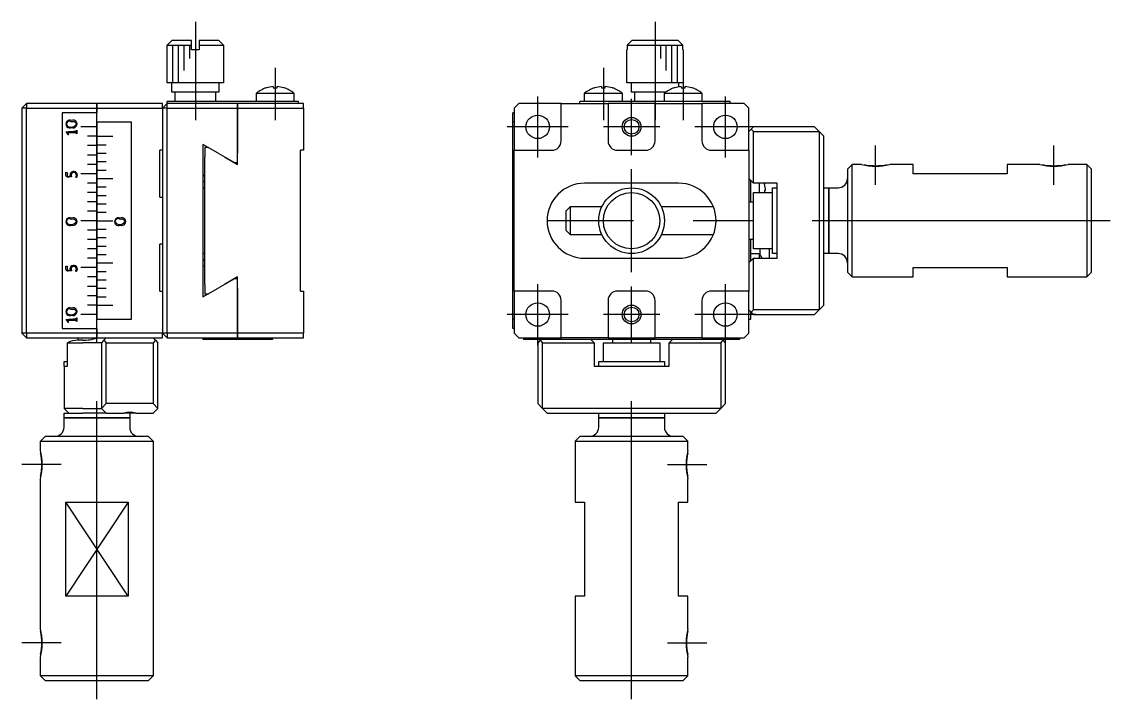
# Model space of a CAD drawing. Extents: x -105 to 157, y -105 to 82.
# Drawn here: x 40.9 to 156.8, y -51 to 21.2 of the extents above; entities that cross this region are included whole.
import ezdxf

# ---------------------------------------------------------------- set-up
doc = ezdxf.new("R2010")
doc.units = 0
doc.linetypes.add('CENTER', pattern=[50.8, 31.75, -6.35, 6.35, -6.35])
doc.layers.get('0').update_dxf_attribs({"linetype": 'CONTINUOUS'})
doc.layers.add('CENTER', color=1, linetype='CENTER')

msp = doc.modelspace()

# ---------------------------------------------------------------- linework, layer by layer
at = {"color": 7, "linetype": 'CONTINUOUS'}
for p, q in [((56.35, 18.7), (56.85, 19.2)), ((56.35, 18.7), (58.95, 18.7)), ((56.35, 14.7), (56.35, 18.7)), ((58.95, 19.2), (56.85, 19.2)), ((56.95, 14.7), (56.95, 18.7)), ((57.55, 14.7), (57.55, 18.7)), ((58.15, 16), (58.15, 18.7)), ((58.75, 17.3), (58.75, 18.7)), ((58.95, 18.7), (58.95, 19.2)), ((58.95, 18.2), (58.95, 18.7)), ((61.85, 19.2), (59.75, 19.2)), ((59.75, 19.2), (59.75, 18.7)), ((59.75, 18.7), (62.35, 18.7)), ((59.75, 18.7), (59.75, 18.2)), ((61.85, 19.2), (62.35, 18.7)), ((62.35, 18.7), (62.35, 14.7)), ((105.85, 19.2), (105.34, 18.7)), ((105.34, 18.7), (111.29, 18.7)), ((105.34, 18.7), (105.34, 18.2)), ((110.78, 19.2), (105.85, 19.2)), ((108.92, 17.3), (108.92, 18.7)), ((109.52, 16), (109.52, 18.7)), ((110.12, 14.7), (110.12, 18.7)), ((110.72, 14.7), (110.72, 18.7)), ((111.29, 18.7), (110.78, 19.2)), ((111.29, 18.2), (111.29, 18.7)), ((59.75, 18.2), (58.95, 18.2)), ((105.32, 14.7), (105.32, 18.2)), ((105.34, 18.2), (105.32, 18.2)), ((111.32, 18.2), (111.29, 18.2)), ((111.32, 18.2), (111.32, 14.7)), ((62.35, 14.7), (56.35, 14.7)), ((56.85, 13.7), (56.85, 14.7)), ((61.85, 14.7), (61.85, 13.7)), ((66.9, 14.16), (66.92, 14.16)), ((67.65, 14.29), (67.65, 14.16)), ((67.65, 14.16), (68.05, 14.16)), ((68.05, 14.16), (68.05, 14.29)), ((68.78, 14.16), (68.8, 14.16)), ((101.87, 14.16), (101.89, 14.16)), ((102.62, 14.29), (102.62, 14.16)), ((102.62, 14.16), (103.02, 14.16)), ((103.02, 14.16), (103.02, 14.29)), ((103.74, 14.16), (103.77, 14.16)), ((111.32, 14.7), (105.32, 14.7)), ((105.82, 13.7), (105.82, 14.7)), ((110.37, 14.16), (110.39, 14.16)), ((110.82, 14.7), (110.82, 14.25)), ((111.12, 14.29), (111.12, 14.16)), ((111.12, 14.16), (111.52, 14.16)), ((111.52, 14.16), (111.52, 14.29)), ((112.24, 14.16), (112.27, 14.16)), ((61.85, 13.7), (56.85, 13.7)), ((57.2, 12.7), (57.2, 13.7)), ((61.5, 13.7), (61.5, 12.7)), ((65.85, 13.6), (69.85, 13.6)), ((65.85, 12.7), (65.85, 13.6)), ((69.85, 13.6), (69.85, 12.7)), ((100.82, 12.7), (100.82, 13.6)), ((100.82, 13.6), (102.82, 13.6)), ((102.82, 13.6), (104.82, 13.6)), ((104.82, 13.6), (104.82, 12.7)), ((109.45, 13.7), (105.82, 13.7)), ((106.17, 12.7), (106.17, 13.7)), ((109.32, 13.6), (111.32, 13.6)), ((109.32, 12.7), (109.32, 13.6)), ((111.32, 13.6), (113.32, 13.6)), ((113.32, 13.6), (113.32, 12.7)), ((41.35, 12.5), (40.85, 12)), ((40.85, 12), (40.85, -12)), ((41.35, 12), (40.85, 12)), ((48.85, 12.5), (41.35, 12.5)), ((41.35, 12.5), (41.35, 12)), ((41.35, -12), (41.35, 12)), ((41.35, 12), (48.85, 12)), ((55.85, 12.5), (48.85, 12.5)), ((48.85, 12), (48.85, 12.5)), ((48.85, 12.5), (48.85, 12)), ((48.85, 12), (55.85, 12)), ((48.85, 12), (48.85, 11.51)), ((48.85, 11.51), (48.85, 12)), ((55.85, 12), (56.35, 12.5)), ((55.85, 12), (55.85, 12.5)), ((55.85, 12), (55.85, 7.5)), ((56.35, 12), (55.85, 12)), ((58.35, 12.7), (56.35, 12.7)), ((56.35, 12.5), (56.35, 12.7)), ((63.85, 12.5), (56.35, 12.5)), ((56.35, 12), (56.35, 12.5)), ((56.35, -12), (56.35, 12)), ((56.35, 12), (63.85, 12)), ((68.35, 12.7), (58.35, 12.7)), ((70.85, 12.5), (63.85, 12.5)), ((63.85, 12), (63.85, 12.5)), ((63.85, 12.5), (63.85, 12)), ((63.85, 12), (63.85, 7.2)), ((63.85, 7.2), (63.85, 12)), ((63.85, 12), (70.85, 12)), ((70.35, 12.7), (68.35, 12.7)), ((70.35, 12.5), (70.35, 12.7)), ((70.85, 12), (70.85, 12.5)), ((70.85, 12), (70.85, 7.5)), ((93.32, 12), (93.82, 12.5)), ((93.32, 12), (93.32, 7.5)), ((98.32, 12.5), (93.82, 12.5)), ((98.32, 8.5), (98.32, 12.5)), ((98.32, 12.5), (103.32, 12.5)), ((102.32, 12.7), (100.32, 12.7)), ((100.32, 12.5), (100.32, 12.7)), ((114.32, 12.7), (102.32, 12.7)), ((103.32, 12.5), (103.32, 8.5)), ((108.32, 12.5), (103.32, 12.5)), ((108.32, 8.5), (108.32, 12.5)), ((108.32, 12.5), (113.32, 12.5)), ((113.32, 12.5), (113.32, 8.5)), ((117.82, 12.5), (113.32, 12.5)), ((116.32, 12.7), (114.32, 12.7)), ((116.32, 12.5), (116.32, 12.7)), ((117.82, 12.5), (118.32, 12)), ((118.32, 7.5), (118.32, 12)), ((45.15, 11.5), (45.15, -11.5)), ((48.85, 11.5), (45.15, 11.5)), ((48.85, 10.51), (48.85, 11.5)), ((48.85, 10.5), (48.85, 10.51)), ((52.55, 10.5), (48.85, 10.5)), ((48.85, 10), (48.85, 10.5)), ((48.85, 10.5), (48.85, 10.01)), ((52.55, -10.5), (52.55, 10.5)), ((93.17, 10.51), (93.17, 11.5)), ((93.32, 11.5), (93.17, 11.5)), ((93.17, -10.5), (93.17, 10.5)), ((93.32, 10.5), (93.17, 10.5)), ((45.57, 9.42), (45.55, 9.44)), ((45.6, 9.39), (45.57, 9.42)), ((45.65, 9.34), (45.6, 9.39)), ((45.71, 9.26), (45.65, 9.34)), ((45.69, 9.38), (45.8, 9.23)), ((46.64, 9.37), (45.69, 9.38)), ((46.63, 9.5), (46.67, 9.63)), ((46.71, 9.24), (46.64, 9.37)), ((46.71, 9.65), (46.71, 9.24)), ((47.85, 10), (47.15, 10)), ((48.85, 10), (47.85, 10)), ((48.85, 10.01), (48.85, 10)), ((48.85, 9.01), (48.85, 10)), ((48.85, 10), (48.85, 9.99)), ((48.85, 9.99), (48.85, 9.01)), ((118.57, 9.75), (118.32, 9.5)), ((118.82, 10), (118.57, 9.75)), ((118.82, 9.5), (118.57, 9.75)), ((125.32, 10), (118.82, 10)), ((118.82, 9.5), (125.82, 9.5)), ((118.82, 4), (118.82, 9.5)), ((125.82, 9.5), (125.32, 10)), ((126.32, 9), (125.82, 9.5)), ((125.82, 9.5), (125.82, -9.5)), ((45.75, 9.22), (45.71, 9.26)), ((45.76, 9.2), (45.75, 9.22)), ((45.78, 9.16), (45.76, 9.2)), ((45.8, 9.14), (45.78, 9.16)), ((45.8, 9.23), (45.84, 9.16)), ((45.8, 9.14), (45.8, 9.14)), ((45.81, 9.14), (45.8, 9.14)), ((45.82, 9.14), (45.81, 9.14)), ((45.83, 9.14), (45.82, 9.14)), ((45.84, 9.16), (45.83, 9.15)), ((45.83, 9.15), (45.83, 9.14)), ((48.85, 9), (47.85, 9)), ((48.85, 9), (48.85, 9.01)), ((48.85, 9.01), (48.85, 9)), ((48.85, 9), (49.85, 9)), ((48.85, 8.99), (48.85, 9)), ((48.85, 9), (48.85, 8.99)), ((48.85, 8.11), (48.85, 8.99)), ((48.85, 8.99), (48.85, 8.1)), ((49.85, 9), (50.55, 9)), ((60.15, 8.13), (60.15, -8.13)), ((61.77, 7.2), (60.15, 8.13)), ((126.32, -9), (126.32, 9)), ((48.85, 8), (47.85, 8)), ((48.85, 7), (47.85, 7)), ((48.85, 8.1), (48.85, 8.11)), ((48.85, 8.1), (49.85, 8.1)), ((48.85, 8.1), (48.85, 8.01)), ((48.85, 8.09), (48.85, 8.1)), ((48.85, 8), (48.85, 8.09)), ((48.85, 8.01), (48.85, 8)), ((48.85, 7.21), (48.85, 8)), ((48.85, 8), (48.85, 7.99)), ((48.85, 7.99), (48.85, 7.2)), ((48.85, 7.2), (48.85, 7.21)), ((48.85, 7.2), (49.85, 7.2)), ((48.85, 7.19), (48.85, 7.2)), ((48.85, 7.2), (48.85, 7.01)), ((48.85, 7), (48.85, 7.19)), ((48.85, 7.01), (48.85, 7)), ((48.85, 6.31), (48.85, 7)), ((48.85, 7), (48.85, 6.99)), ((48.85, 6.99), (48.85, 6.3)), ((55.55, 2.5), (55.55, 7.5)), ((55.85, 7.5), (55.55, 7.5)), ((55.85, 7.5), (55.85, 2.5)), ((60.73, 7.8), (60.35, 7.8)), ((60.35, 7.8), (60.35, 6.8)), ((61.77, 7.2), (63.5, 6.2)), ((63.85, 6), (63.85, 7.2)), ((70.55, -7.5), (70.55, 7.5)), ((70.85, 7.5), (70.55, 7.5)), ((93.32, -7.5), (93.32, 7.5)), ((93.32, 7.5), (97.32, 7.5)), ((104.32, 7.5), (107.32, 7.5)), ((114.32, 7.5), (118.32, 7.5)), ((118.32, 7.5), (118.32, -7.5)), ((48.85, 6), (47.85, 6)), ((48.85, 6.3), (48.85, 6.31)), ((48.85, 6.3), (49.85, 6.3)), ((48.85, 6.29), (48.85, 6.3)), ((48.85, 6.3), (48.85, 6.01)), ((48.85, 6), (48.85, 6.29)), ((48.85, 6.01), (48.85, 6)), ((48.85, 5.41), (48.85, 6)), ((48.85, 6), (48.85, 5.99)), ((48.85, 5.99), (48.85, 5.4)), ((60.35, -6.8), (60.35, 6.8)), ((62.46, 6.8), (63.85, 6)), ((63.5, 6.2), (63.85, 6.2)), ((128.82, 5.5), (129.32, 6)), ((129.32, -6), (129.32, 6)), ((130.32, 6), (129.32, 6)), ((135.82, 6), (133.32, 6)), ((135.82, 5), (135.82, 6)), ((145.82, 6), (145.82, 5)), ((149.32, 6), (145.82, 6)), ((154.32, 6), (152.32, 6)), ((154.32, 6), (154.32, -6)), ((154.32, 6), (154.82, 5.5)), ((45.54, 5.16), (45.55, 5.17)), ((45.56, 5.11), (45.54, 5.16)), ((45.55, 5.17), (45.68, 5.15)), ((45.68, 5.15), (45.68, 5.06)), ((45.68, 5.06), (45.68, 4.99)), ((45.68, 4.99), (45.68, 4.94)), ((45.68, 4.94), (45.68, 4.89)), ((45.68, 4.89), (45.68, 4.87)), ((45.68, 4.87), (45.68, 4.86)), ((45.68, 4.86), (45.68, 4.77)), ((45.68, 4.77), (45.68, 4.74)), ((45.68, 4.74), (45.69, 4.74)), ((45.69, 4.74), (45.69, 4.73)), ((45.69, 4.73), (45.78, 4.73)), ((45.78, 4.73), (46.01, 4.71)), ((45.93, 4.67), (45.88, 4.67)), ((46.15, 4.66), (45.93, 4.67)), ((46.14, 4.7), (46.15, 4.67)), ((46.15, 4.67), (46.15, 4.66)), ((47.85, 5), (47.15, 5)), ((48.85, 5), (47.85, 5)), ((48.85, 5.4), (48.85, 5.41)), ((48.85, 5.4), (49.85, 5.4)), ((48.85, 5.39), (48.85, 5.4)), ((48.85, 5.4), (48.85, 5.01)), ((48.85, 5), (48.85, 5.39)), ((48.85, 5.01), (48.85, 5)), ((48.85, 4.51), (48.85, 5)), ((48.85, 5), (48.85, 4.99)), ((48.85, 4.99), (48.85, 4.5)), ((128.82, 5.5), (128.82, -5.5)), ((145.82, 5), (135.82, 5)), ((154.82, -5.5), (154.82, 5.5)), ((46.68, 4.59), (46.58, 4.63)), ((48.85, 4), (47.85, 4)), ((48.85, 4.5), (48.85, 4.51)), ((48.85, 4.5), (49.85, 4.5)), ((48.85, 4.49), (48.85, 4.5)), ((48.85, 4.5), (48.85, 4.01)), ((48.85, 4), (48.85, 4.49)), ((48.85, 4.01), (48.85, 4)), ((48.85, 3.61), (48.85, 4)), ((48.85, 4), (48.85, 3.99)), ((48.85, 3.99), (48.85, 3.6)), ((48.85, 3.6), (48.85, 3.61)), ((48.85, 3.6), (49.85, 3.6)), ((48.85, 3.6), (48.85, 3.01)), ((48.85, 3.59), (48.85, 3.6)), ((48.85, 3), (48.85, 3.59)), ((49.85, 4.5), (50.55, 4.5)), ((60.15, 3.5), (60.35, 3.5)), ((110.82, 4), (100.82, 4)), ((118.32, 4.5), (118.82, 4)), ((118.52, 3.5), (118.52, 4.3)), ((118.52, 2), (118.52, 3.5)), ((121.32, 4), (118.82, 4)), ((119.41, 4), (119.41, 3)), ((119.97, 3.95), (119.97, 3.93)), ((120.82, 0), (120.82, 3.5)), ((120.82, 3.5), (121.32, 3.5)), ((121.32, -4), (121.32, 4)), ((126.32, 3.5), (126.82, 3.5)), ((126.82, 0), (126.82, 3.5)), ((126.82, 3.5), (126.82, 0)), ((126.82, 3.5), (127.82, 3.5)), ((48.85, 3), (47.85, 3)), ((48.85, 3.01), (48.85, 3)), ((48.85, 2.71), (48.85, 3)), ((48.85, 3), (48.85, 2.99)), ((48.85, 2.99), (48.85, 2.7)), ((48.85, 2.7), (48.85, 2.71)), ((48.85, 2.7), (49.85, 2.7)), ((48.85, 2.69), (48.85, 2.7)), ((48.85, 2.7), (48.85, 2.01)), ((48.85, 2), (48.85, 2.69)), ((55.55, 2.5), (55.85, 2.5)), ((55.85, 2.5), (55.85, -2.5)), ((118.82, -3), (118.82, 3)), ((118.82, 3), (120.82, 3)), ((120.1, 3.2), (119.97, 3.2)), ((119.97, 3.2), (119.97, 3)), ((48.85, 2), (47.85, 2)), ((48.85, 2.01), (48.85, 2)), ((48.85, 2), (48.85, 1.99)), ((48.85, 1.81), (48.85, 2)), ((48.85, 1.99), (48.85, 1.8)), ((48.85, 1.8), (48.85, 1.81)), ((48.85, 1.8), (49.85, 1.8)), ((48.85, 1.8), (48.85, 1.01)), ((48.85, 1.79), (48.85, 1.8)), ((48.85, 1), (48.85, 1.79)), ((98.82, 1), (99.07, 1.25)), ((99.07, 1.25), (99.32, 1.5)), ((99.32, 1.5), (102.65, 1.5)), ((99.32, 0), (99.32, 1.5)), ((108.98, 1.5), (114.52, 1.5)), ((108.98, 1.5), (108.98, 1.5)), ((108.98, 1.5), (108.98, 1.5)), ((118.32, 2), (118.82, 2)), ((47.85, 0), (47.15, 0)), ((48.85, 1), (47.85, 1)), ((48.85, 0), (47.85, 0)), ((48.85, 1.01), (48.85, 1)), ((48.85, 0.91), (48.85, 1)), ((48.85, 1), (48.85, 0.99)), ((48.85, 0.99), (48.85, 0.9)), ((48.85, 0.9), (48.85, 0.91)), ((48.85, 0.9), (49.85, 0.9)), ((48.85, 0.89), (48.85, 0.9)), ((48.85, 0.9), (48.85, 0.01)), ((48.85, 0.01), (48.85, 0.89)), ((48.85, 0), (48.85, 0.01)), ((48.85, 0.01), (48.85, 0)), ((48.85, 0), (49.85, 0)), ((48.85, -0.01), (48.85, 0)), ((48.85, 0), (48.85, -0.01)), ((49.85, 0), (50.55, 0)), ((98.82, 1), (98.82, 0)), ((98.82, 0), (98.82, -1)), ((99.32, -1.5), (99.32, 0)), ((120.82, -3.5), (120.82, 0)), ((126.82, -3.5), (126.82, 0)), ((126.82, 0), (126.82, -3.5)), ((48.85, -1), (47.85, -1)), ((48.85, -0.89), (48.85, -0.01)), ((48.85, -0.01), (48.85, -0.9)), ((48.85, -0.9), (48.85, -0.89)), ((48.85, -0.9), (49.85, -0.9)), ((48.85, -0.91), (48.85, -0.9)), ((48.85, -0.9), (48.85, -0.99)), ((48.85, -1), (48.85, -0.91)), ((48.85, -0.99), (48.85, -1)), ((48.85, -1.79), (48.85, -1)), ((48.85, -1), (48.85, -1.01)), ((48.85, -1.01), (48.85, -1.8)), ((99.07, -1.25), (98.82, -1)), ((48.85, -2), (47.85, -2)), ((48.85, -1.8), (48.85, -1.79)), ((48.85, -1.8), (49.85, -1.8)), ((48.85, -1.81), (48.85, -1.8)), ((48.85, -1.8), (48.85, -1.99)), ((48.85, -2), (48.85, -1.81)), ((48.85, -1.99), (48.85, -2)), ((48.85, -2.69), (48.85, -2)), ((48.85, -2), (48.85, -2.01)), ((48.85, -2.01), (48.85, -2.7)), ((99.32, -1.5), (99.07, -1.25)), ((102.65, -1.5), (99.32, -1.5)), ((114.52, -1.5), (108.98, -1.5)), ((108.98, -1.5), (108.98, -1.5)), ((118.82, -2), (118.32, -2)), ((118.52, -4.3), (118.52, -2)), ((48.85, -3), (47.85, -3)), ((48.85, -2.7), (48.85, -2.69)), ((48.85, -2.7), (49.85, -2.7)), ((48.85, -2.71), (48.85, -2.7)), ((48.85, -2.7), (48.85, -2.99)), ((48.85, -3), (48.85, -2.71)), ((48.85, -2.99), (48.85, -3)), ((48.85, -3.59), (48.85, -3)), ((48.85, -3), (48.85, -3.01)), ((48.85, -3.01), (48.85, -3.6)), ((55.85, -2.5), (55.55, -2.5)), ((55.55, -7.5), (55.55, -2.5)), ((55.85, -2.5), (55.85, -7.5)), ((120.82, -3), (118.82, -3)), ((119.52, -3.63), (119.52, -3)), ((120.52, -4), (120.52, -3)), ((48.85, -4), (47.85, -4)), ((48.85, -3.6), (48.85, -3.59)), ((48.85, -3.6), (49.85, -3.6)), ((48.85, -3.61), (48.85, -3.6)), ((48.85, -3.6), (48.85, -3.99)), ((48.85, -4), (48.85, -3.61)), ((48.85, -3.99), (48.85, -4)), ((48.85, -4.49), (48.85, -4)), ((48.85, -4), (48.85, -4.01)), ((48.85, -4.01), (48.85, -4.5)), ((48.85, -4.5), (48.85, -4.49)), ((48.85, -4.5), (49.85, -4.5)), ((48.85, -4.51), (48.85, -4.5)), ((48.85, -4.5), (48.85, -4.99)), ((48.85, -5), (48.85, -4.51)), ((49.85, -4.5), (50.55, -4.5)), ((60.35, -3.5), (60.15, -3.5)), ((100.82, -4), (110.82, -4)), ((118.82, -4), (118.32, -4.5)), ((118.52, -3.5), (119.41, -3.5)), ((118.82, -9.5), (118.82, -4)), ((118.82, -4), (121.32, -4)), ((119.41, -3.5), (119.41, -4)), ((121.32, -3.5), (120.82, -3.5)), ((126.82, -3.5), (126.32, -3.5)), ((127.82, -3.5), (126.82, -3.5)), ((45.54, -4.84), (45.55, -4.83)), ((45.56, -4.89), (45.54, -4.84)), ((45.55, -4.83), (45.68, -4.85)), ((45.68, -4.85), (45.68, -4.94)), ((45.68, -4.94), (45.68, -5.01)), ((45.68, -5.01), (45.68, -5.06)), ((45.68, -5.06), (45.68, -5.11)), ((45.68, -5.11), (45.68, -5.13)), ((45.68, -5.13), (45.68, -5.14)), ((45.68, -5.14), (45.68, -5.23)), ((45.68, -5.23), (45.68, -5.26)), ((45.68, -5.26), (45.69, -5.26)), ((45.69, -5.26), (45.69, -5.27)), ((45.69, -5.27), (45.78, -5.27)), ((45.78, -5.27), (46.01, -5.29)), ((45.93, -5.33), (45.88, -5.33)), ((46.15, -5.34), (45.93, -5.33)), ((46.14, -5.3), (46.15, -5.33)), ((46.15, -5.33), (46.15, -5.34)), ((46.68, -5.41), (46.58, -5.37)), ((47.85, -5), (47.15, -5)), ((48.85, -5), (47.85, -5)), ((48.85, -4.99), (48.85, -5)), ((48.85, -5.39), (48.85, -5)), ((48.85, -5), (48.85, -5.01)), ((48.85, -5.01), (48.85, -5.4)), ((48.85, -5.4), (48.85, -5.39)), ((48.85, -5.4), (49.85, -5.4)), ((48.85, -5.41), (48.85, -5.4)), ((48.85, -5.4), (48.85, -5.99)), ((48.85, -6), (48.85, -5.41)), ((129.32, -6), (128.82, -5.5)), ((135.82, -5), (145.82, -5)), ((135.82, -6), (135.82, -5)), ((145.82, -5), (145.82, -6)), ((154.82, -5.5), (154.32, -6)), ((48.85, -6), (47.85, -6)), ((48.85, -5.99), (48.85, -6)), ((48.85, -6.29), (48.85, -6)), ((48.85, -6), (48.85, -6.01)), ((48.85, -6.01), (48.85, -6.3)), ((48.85, -6.3), (48.85, -6.29)), ((48.85, -6.3), (49.85, -6.3)), ((48.85, -6.31), (48.85, -6.3)), ((48.85, -6.3), (48.85, -6.99)), ((48.85, -7), (48.85, -6.31)), ((60.35, -6.8), (60.35, -7.8)), ((63.5, -6.2), (61.77, -7.2)), ((63.85, -6), (62.46, -6.8)), ((63.85, -6.2), (63.5, -6.2)), ((63.85, -7.2), (63.85, -6)), ((129.32, -6), (135.82, -6)), ((145.82, -6), (154.32, -6)), ((48.85, -7), (47.85, -7)), ((48.85, -8), (47.85, -8)), ((48.85, -6.99), (48.85, -7)), ((48.85, -7.19), (48.85, -7)), ((48.85, -7), (48.85, -7.01)), ((48.85, -7.01), (48.85, -7.2)), ((48.85, -7.2), (48.85, -7.19)), ((48.85, -7.2), (49.85, -7.2)), ((48.85, -7.21), (48.85, -7.2)), ((48.85, -7.2), (48.85, -7.99)), ((48.85, -8), (48.85, -7.21)), ((48.85, -7.99), (48.85, -8)), ((48.85, -8.09), (48.85, -8)), ((48.85, -8), (48.85, -8.01)), ((48.85, -8.01), (48.85, -8.1)), ((48.85, -8.1), (48.85, -8.09)), ((48.85, -8.1), (49.85, -8.1)), ((48.85, -8.1), (48.85, -8.99)), ((48.85, -8.11), (48.85, -8.1)), ((48.85, -8.99), (48.85, -8.11)), ((55.55, -7.5), (55.85, -7.5)), ((55.85, -7.5), (55.85, -12)), ((60.15, -8.13), (61.77, -7.2)), ((60.35, -7.8), (60.73, -7.8)), ((63.85, -7.2), (63.85, -12)), ((63.85, -12), (63.85, -7.2)), ((70.55, -7.5), (70.85, -7.5)), ((70.85, -7.5), (70.85, -12)), ((93.32, -7.5), (93.32, -12)), ((97.32, -7.5), (93.32, -7.5)), ((107.32, -7.5), (104.32, -7.5)), ((118.32, -7.5), (114.32, -7.5)), ((118.32, -12), (118.32, -7.5)), ((48.85, -9), (47.85, -9)), ((48.85, -9), (48.85, -8.99)), ((48.85, -8.99), (48.85, -9)), ((48.85, -9), (49.85, -9)), ((48.85, -9.01), (48.85, -9)), ((48.85, -9), (48.85, -9.01)), ((48.85, -10), (48.85, -9.01)), ((48.85, -9.01), (48.85, -9.99)), ((49.85, -9), (50.55, -9)), ((98.32, -12.5), (98.32, -8.5)), ((103.32, -8.5), (103.32, -12.5)), ((108.32, -12.5), (108.32, -8.5)), ((113.32, -8.5), (113.32, -12.5)), ((125.82, -9.5), (126.32, -9)), ((46.63, -10.5), (46.67, -10.37)), ((46.67, -10.37), (46.71, -10.35)), ((46.71, -10.35), (46.71, -10.76)), ((47.85, -10), (47.15, -10)), ((48.85, -10), (47.85, -10)), ((48.85, -9.99), (48.85, -10)), ((48.85, -10.5), (48.85, -10)), ((48.85, -10), (48.85, -10.01)), ((48.85, -10.01), (48.85, -10.5)), ((118.32, -9.5), (118.57, -9.75)), ((118.52, -10.5), (118.52, -9.7)), ((118.57, -9.75), (118.82, -9.5)), ((118.57, -9.75), (118.82, -10)), ((125.82, -9.5), (118.82, -9.5)), ((118.82, -10), (125.32, -10)), ((125.32, -10), (125.82, -9.5)), ((45.15, -11.5), (48.85, -11.5)), ((45.57, -10.58), (45.55, -10.56)), ((45.6, -10.61), (45.57, -10.58)), ((45.65, -10.66), (45.6, -10.61)), ((45.71, -10.74), (45.65, -10.66)), ((45.69, -10.62), (45.8, -10.77)), ((46.64, -10.63), (45.69, -10.62)), ((45.75, -10.78), (45.71, -10.74)), ((45.76, -10.8), (45.75, -10.78)), ((45.78, -10.84), (45.76, -10.8)), ((45.8, -10.86), (45.78, -10.84)), ((45.8, -10.77), (45.84, -10.84)), ((45.8, -10.86), (45.8, -10.86)), ((45.81, -10.86), (45.8, -10.86)), ((45.82, -10.86), (45.81, -10.86)), ((45.83, -10.86), (45.82, -10.86)), ((45.84, -10.84), (45.83, -10.85)), ((45.83, -10.85), (45.83, -10.86)), ((46.71, -10.76), (46.64, -10.63)), ((48.85, -10.5), (52.55, -10.5)), ((48.85, -10.51), (48.85, -10.5)), ((48.85, -11.5), (48.85, -10.51)), ((48.85, -11.51), (48.85, -12)), ((48.85, -12), (48.85, -11.51)), ((93.32, -10.5), (93.17, -10.5)), ((93.17, -11.5), (93.17, -10.51)), ((93.32, -11.5), (93.17, -11.5)), ((118.32, -10.5), (118.52, -10.5)), ((40.85, -12), (41.35, -12.5)), ((41.35, -12), (40.85, -12)), ((48.85, -12), (41.35, -12)), ((41.35, -12), (41.35, -12.5)), ((41.35, -12.5), (48.85, -12.5)), ((46.85, -12.75), (46.85, -12.5)), ((47.35, -12.75), (46.85, -12.75)), ((55.85, -12), (48.85, -12)), ((48.85, -12.5), (48.85, -12)), ((48.85, -12), (48.85, -12.5)), ((48.85, -12.5), (55.85, -12.5)), ((49.6, -12.75), (49.35, -13)), ((49.85, -12.5), (49.6, -12.75)), ((49.6, -12.75), (49.85, -13)), ((54.85, -12.5), (55.1, -12.75)), ((55.1, -12.75), (54.85, -13)), ((55.1, -12.75), (55.35, -13)), ((56.35, -12.5), (55.85, -12)), ((56.35, -12), (55.85, -12)), ((55.85, -12.5), (55.85, -12)), ((63.85, -12), (56.35, -12)), ((56.35, -12), (56.35, -12.5)), ((56.35, -12.5), (63.85, -12.5)), ((60.15, -12.5), (60.15, -12.65)), ((63.85, -12.65), (60.15, -12.65)), ((70.85, -12), (63.85, -12)), ((63.85, -12.5), (63.85, -12)), ((63.85, -12), (63.85, -12.5)), ((63.85, -12.5), (70.85, -12.5)), ((63.85, -12.5), (63.85, -12.65)), ((67.55, -12.65), (63.85, -12.65)), ((67.55, -12.5), (67.55, -12.65)), ((70.85, -12.5), (70.85, -12)), ((93.82, -12.5), (93.32, -12)), ((93.82, -12.5), (98.32, -12.5)), ((94.32, -12.5), (94.32, -12.65)), ((95.31, -12.65), (94.32, -12.65)), ((95.32, -12.5), (95.32, -12.65)), ((116.32, -12.65), (95.32, -12.65)), ((96.07, -12.75), (95.82, -13)), ((96.17, -12.65), (96.07, -12.75)), ((96.07, -12.75), (96.32, -13)), ((103.32, -12.5), (98.32, -12.5)), ((101.82, -13), (101.47, -12.65)), ((103.32, -12.5), (108.32, -12.5)), ((103.82, -13), (103.82, -12.65)), ((107.82, -12.65), (107.82, -13)), ((113.32, -12.5), (108.32, -12.5)), ((110.17, -12.65), (109.82, -13)), ((113.32, -12.5), (117.82, -12.5)), ((115.32, -13), (115.57, -12.75)), ((115.57, -12.75), (115.47, -12.65)), ((115.82, -13), (115.57, -12.75)), ((116.32, -12.5), (116.32, -12.65)), ((117.32, -12.65), (116.33, -12.65)), ((117.32, -12.5), (117.32, -12.65)), ((118.32, -12), (117.82, -12.5)), ((45.73, -15.5), (45.73, -13)), ((45.73, -13), (46.85, -13)), ((46.85, -13), (47.35, -13)), ((49.35, -13), (47.35, -13)), ((49.35, -13), (49.35, -20)), ((49.85, -19.5), (49.85, -13)), ((49.85, -13), (54.85, -13)), ((54.85, -13), (54.85, -19.5)), ((55.35, -20), (55.35, -13)), ((95.82, -13), (95.82, -19.5)), ((96.32, -20), (96.32, -13)), ((96.32, -13), (101.82, -13)), ((101.82, -13), (101.82, -15.5)), ((102.82, -15), (102.82, -13)), ((102.82, -13), (108.82, -13)), ((108.82, -13), (108.82, -15)), ((109.82, -15.5), (109.82, -13)), ((109.82, -13), (115.32, -13)), ((115.32, -13), (115.32, -20)), ((115.82, -19.5), (115.82, -13)), ((45.35, -15), (45.73, -15)), ((45.35, -15.5), (45.35, -15)), ((102.32, -15), (105.82, -15)), ((102.32, -15.5), (102.32, -15)), ((105.82, -15), (109.32, -15)), ((109.32, -15), (109.32, -15.5)), ((45.35, -15.5), (45.35, -20)), ((45.35, -15.5), (45.73, -15.5)), ((101.82, -15.5), (109.82, -15.5)), ((49.35, -20), (49.85, -19.5)), ((54.85, -19.5), (49.85, -19.5)), ((54.85, -19.5), (55.35, -20)), ((95.82, -19.5), (96.32, -20)), ((115.32, -20), (115.82, -19.5)), ((45.35, -20), (45.85, -20.5)), ((46.85, -20), (45.35, -20)), ((45.35, -20.5), (45.85, -20.5)), ((45.35, -21), (45.35, -20.5)), ((45.85, -20.5), (46.85, -20.5)), ((47.35, -20), (46.85, -20)), ((46.85, -20.5), (47.35, -20.5)), ((47.35, -20), (49.35, -20)), ((49.85, -20.5), (47.35, -20.5)), ((49.85, -20.5), (49.35, -20)), ((49.85, -20.5), (51.71, -20.5)), ((52.99, -20.5), (51.71, -20.5)), ((52.35, -20.5), (52.35, -21)), ((52.99, -20.5), (54.85, -20.5)), ((55.35, -20), (54.85, -20.5)), ((115.32, -20), (96.32, -20)), ((96.32, -20), (96.82, -20.5)), ((96.82, -20.5), (114.82, -20.5)), ((102.32, -21), (102.32, -20.5)), ((109.32, -20.5), (109.32, -21)), ((114.82, -20.5), (115.32, -20)), ((45.35, -21), (48.85, -21)), ((48.85, -21), (45.35, -21)), ((45.35, -22), (45.35, -21)), ((48.85, -21), (52.35, -21)), ((52.35, -21), (48.85, -21)), ((52.35, -21), (52.35, -22)), ((102.32, -21), (105.82, -21)), ((105.82, -21), (102.32, -21)), ((102.32, -22), (102.32, -21)), ((105.82, -21), (109.32, -21)), ((109.32, -21), (105.82, -21)), ((109.32, -21), (109.32, -22)), ((42.85, -23.5), (43.35, -23)), ((48.85, -23), (43.35, -23)), ((54.35, -23), (48.85, -23)), ((54.35, -23), (54.85, -23.5)), ((99.82, -23.5), (100.32, -23)), ((111.32, -23), (100.32, -23)), ((111.32, -23), (111.82, -23.5)), ((42.85, -23.5), (48.85, -23.5)), ((42.85, -24.5), (42.85, -23.5)), ((48.85, -23.5), (54.85, -23.5)), ((54.85, -23.5), (54.85, -48.5)), ((99.82, -23.5), (111.82, -23.5)), ((99.82, -23.5), (99.82, -30)), ((111.82, -24.5), (111.82, -23.5)), ((42.85, -43.5), (42.85, -27.5)), ((111.82, -30), (111.82, -27.5)), ((45.53, -40), (45.53, -30)), ((45.53, -30), (52.17, -30)), ((52.17, -30), (52.17, -40)), ((99.82, -30), (100.82, -30)), ((100.82, -30), (100.82, -40)), ((110.82, -40), (110.82, -30)), ((110.82, -30), (111.82, -30)), ((52.17, -40), (45.53, -40)), ((100.82, -40), (99.82, -40)), ((99.82, -40), (99.82, -48.5)), ((111.82, -40), (110.82, -40)), ((111.82, -43.5), (111.82, -40)), ((42.85, -48.5), (42.85, -46.5)), ((111.82, -48.5), (111.82, -46.5)), ((43.35, -49), (42.85, -48.5)), ((48.85, -48.5), (42.85, -48.5)), ((54.85, -48.5), (48.85, -48.5)), ((54.85, -48.5), (54.35, -49)), ((111.82, -48.5), (99.82, -48.5)), ((100.32, -49), (99.82, -48.5)), ((111.82, -48.5), (111.32, -49)), ((43.35, -49), (48.85, -49)), ((48.85, -49), (54.35, -49)), ((100.32, -49), (111.32, -49))]:
    msp.add_line(p, q, dxfattribs=at)
at = {"color": 3, "linetype": 'CONTINUOUS'}
for p, q in [((52.17, -40), (45.53, -30)), ((52.17, -30), (45.53, -40))]:
    msp.add_line(p, q, dxfattribs=at)
at = {"color": 7, "linetype": 'CONTINUOUS'}
for centre, radius in [((95.82, 10), 1.25), ((105.82, 10), 0.783), ((115.82, 10), 1.25), ((105.82, 0), 3.5), ((105.82, 0), 3), ((95.82, -10), 1.25), ((105.82, -10), 0.783), ((115.82, -10), 1.25)]:
    msp.add_circle(centre, radius, dxfattribs=at)
at = {"color": 3, "linetype": 'CONTINUOUS'}
for centre in [(105.82, 10), (105.82, -10)]:
    msp.add_circle(centre, 1, dxfattribs=at)
at = {"color": 7, "linetype": 'CONTINUOUS'}
for centre, radius, start, end in [((67.85, 11.1), 3.2, 107.27, 128.6822), ((67.85, 11.1), 3.19, 93.5904, 106.9053), ((67.85, 11.1), 3.19, 73.0947, 86.4096), ((67.85, 11.1), 3.2, 51.3178, 72.73), ((102.82, 11.1), 3.2, 107.27, 128.6822), ((102.82, 11.1), 3.19, 93.5904, 106.9053), ((102.82, 11.1), 3.19, 73.0947, 86.4096), ((102.82, 11.1), 3.2, 51.3178, 72.73), ((111.32, 11.1), 3.2, 107.27, 128.6822), ((111.32, 11.1), 3.19, 93.5904, 106.9053), ((111.32, 11.1), 3.19, 73.0947, 86.4096), ((111.32, 11.1), 3.2, 51.3178, 72.73), ((45.96, 10.29), 0.416, 63.9047, 298.7371), ((45.91, 10.31), 0.297, 45.8759, 218.7066), ((46.26, 9.95), 0.598, 43.8884, 103.6568), ((46.33, 10.3), 0.406, 246.7475, 115.8944), ((46.91, -4.63), 14.14, 91.1244, 95.5186), ((46.09, 10.64), 0.661, 231.2371, 334.7042), ((97.32, 8.5), 1, 270, 0), ((104.32, 8.5), 1, 180, 270), ((107.32, 8.5), 1, 270, 0), ((114.32, 8.5), 1, 180, 270), ((131.82, 11.67), 5.81, 257.7753, 282.2247), ((150.82, 11.67), 5.81, 257.7753, 282.2247), ((45.77, 4.93), 0.277, 139.4938, 293.3804), ((46.38, 4.85), 0.393, 319.5545, 199.9104), ((46.39, 4.84), 0.286, 312.2787, 210.5455), ((63.85, 0), 6, 125.6853, 128.0731), ((63.85, 0), 5.5, 129.5212, 132.2779), ((100.82, 0), 4, 90, 270), ((110.82, 0), 4, 270, 90), ((116.92, 3), 3.2, 17.27, 18.21), ((116.92, 3), 3.19, 3.5904, 16.9053), ((127.82, 4.5), 1, 270, 0), ((45.96, -0.11), 0.416, 63.9047, 298.7371), ((45.91, -0.08), 0.297, 45.8759, 218.7066), ((46.26, -0.45), 0.598, 43.8884, 103.6568), ((46.33, -0.1), 0.406, 246.7475, 115.8944), ((51.16, -0.11), 0.416, 63.9047, 298.7371), ((51.11, -0.08), 0.297, 45.8759, 218.7066), ((51.46, -0.45), 0.598, 43.8884, 103.6568), ((51.52, -0.1), 0.406, 246.7475, 115.8944), ((46.09, 0.25), 0.661, 231.2371, 334.7042), ((51.29, 0.25), 0.661, 231.2371, 334.7042), ((63.85, 0), 5.5, 227.7221, 230.4788), ((116.92, -5.5), 3.2, 27.9532, 38.6822), ((127.82, -4.5), 1, 0, 90), ((45.77, -5.07), 0.277, 139.4938, 293.3804), ((46.38, -5.15), 0.393, 319.5545, 199.9104), ((46.39, -5.16), 0.286, 312.2787, 210.5455), ((63.85, 0), 6, 231.9269, 234.3147), ((97.32, -8.5), 1, 0, 90), ((104.32, -8.5), 1, 90, 180), ((107.32, -8.5), 1, 0, 90), ((114.32, -8.5), 1, 90, 180), ((45.96, -9.71), 0.416, 63.9047, 298.7371), ((45.91, -9.69), 0.297, 45.8759, 218.7066), ((46.09, -9.36), 0.661, 231.2371, 334.7042), ((46.26, -10.05), 0.598, 43.8884, 103.6568), ((46.33, -9.7), 0.406, 246.7475, 115.8944), ((46.91, -24.63), 14.14, 91.1244, 95.5186), ((46.87, -15.45), 2.7, 90.3729, 114.8359), ((47.33, -8.03), 4.72, 270.1918, 288.7329), ((52.35, -22.5), 2.1, 72.2472, 107.7528), ((44.35, -22), 1, 270, 0), ((53.35, -22), 1, 180, 270), ((101.32, -22), 1, 270, 0), ((110.32, -22), 1, 180, 270), ((37.18, -26), 5.81, 347.7747, 12.2253), ((117.49, -26), 5.81, 167.7747, 192.2253), ((37.18, -45), 5.81, 347.7747, 12.2253), ((117.49, -45), 5.81, 167.7747, 192.2253)]:
    msp.add_arc(centre, radius, start, end, dxfattribs=at)
at = {"color": 3, "linetype": 'CONTINUOUS'}
for centre, radius, start, end in [((131.82, 11.88), 6.07, 255.6813, 284.3187), ((150.82, 11.88), 6.07, 255.6813, 284.3187), ((36.89, -26), 6.14, 345.8629, 14.1371), ((117.77, -26), 6.14, 165.8629, 194.1371), ((36.89, -45), 6.14, 345.8629, 14.1371), ((117.77, -45), 6.14, 165.8629, 194.1371)]:
    msp.add_arc(centre, radius, start, end, dxfattribs=at)
at = {"layer": 'CENTER', "color": 1, "linetype": 'CENTER'}
for p, q in [((59.35, 21.2), (59.35, 10.7)), ((108.32, 21.2), (108.32, 10.7)), ((67.85, 16.29), (67.85, 10.7)), ((102.82, 16.29), (102.82, 10.7)), ((111.32, 16.29), (111.32, 10.7)), ((95.82, 6.75), (95.82, 13.25)), ((105.82, 7), (105.82, 13)), ((115.82, 6.75), (115.82, 13.25)), ((99.07, 10), (92.57, 10)), ((108.82, 10), (102.82, 10)), ((119.07, 10), (112.57, 10)), ((131.82, 3.81), (131.82, 8)), ((150.82, 3.81), (150.82, 8)), ((105.82, -5.5), (105.82, 5.5)), ((156.82, 0), (96.82, 0)), ((95.82, -13.25), (95.82, -6.75)), ((115.82, -13.25), (115.82, -6.75)), ((105.82, -13), (105.82, -7)), ((99.07, -10), (92.57, -10)), ((108.82, -10), (102.82, -10)), ((119.07, -10), (112.57, -10)), ((48.85, -51), (48.85, -10.5)), ((105.82, -51), (105.82, -10.65)), ((45.04, -26), (40.85, -26)), ((109.63, -26), (113.82, -26)), ((45.04, -45), (40.85, -45)), ((109.63, -45), (113.82, -45))]:
    msp.add_line(p, q, dxfattribs=at)

doc.saveas('drawing.dxf')
